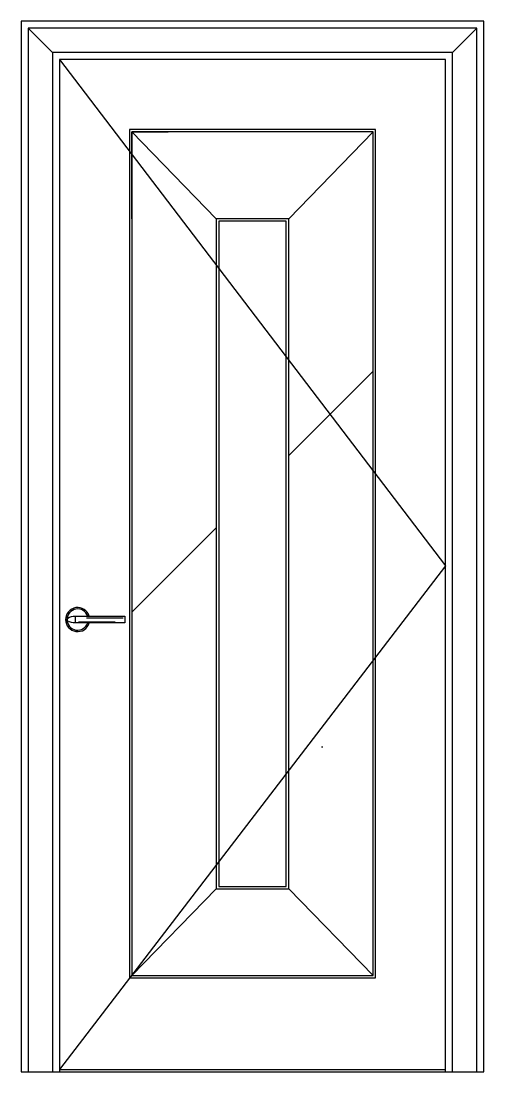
# Model space of a CAD drawing. Header units: metres. Extents: x -4665 to -3705, y 0 to 2180.
import ezdxf

# ---------------------------------------------------------------- set-up
doc = ezdxf.new("R2010")
doc.units = ezdxf.units.M
for name, color, linetype in [('2', 2, 'Continuous'), ('3', 3, 'Continuous'), ('4', 4, 'Continuous'), ('7', 7, 'Continuous'), ('BH', 3, 'Continuous')]:
    doc.layers.add(name, color=color, linetype=linetype)

msp = doc.modelspace()

# ---------------------------------------------------------------- hatches: boundary and pattern name
at = {"layer": 'BH'}
h = msp.add_hatch(dxfattribs=at)
h.set_pattern_fill('SACNCR', scale=400)
h.paths.add_polyline_path([(-3934.69, 1950), (-4109.69, 1770), (-4109.69, 380), (-3934.69, 200)])
h.paths.add_polyline_path([(-4259.69, 1770), (-4434.69, 1950), (-4434.69, 1770), (-4434.69, 200), (-4259.69, 380)])
h = msp.add_hatch(dxfattribs=at)
h.set_pattern_fill('SACNCR', scale=400)
h.paths.add_polyline_path([(-3934.69, 1950), (-4434.69, 1950), (-4259.69, 1770), (-4109.69, 1770)])
h = msp.add_hatch(dxfattribs=at)
h.set_pattern_fill('SACNCR', scale=400)
h.paths.add_polyline_path([(-4434.69, 200), (-3934.69, 200), (-4109.69, 380), (-4259.69, 380)])

# ---------------------------------------------------------------- linework, layer by layer
at = {"layer": '2'}
for p, q in [((-4664.69, 0), (-3704.69, 0)), ((-4584.69, 0), (-3784.69, 0))]:
    msp.add_line(p, q, dxfattribs=at)
at = {"layer": '3'}
for p, q in [((-4599.69, 2115), (-4649.69, 2165)), ((-3769.69, 2115), (-3719.69, 2165)), ((-4528.98, 942.32), (-4453.1, 942.32)), ((-4545.62, 933.8), (-4469.74, 933.8)), ((-4584.69, 5), (-3784.69, 5))]:
    msp.add_line(p, q, dxfattribs=at)
for points in [[(-3719.69, 0), (-3719.69, 2165), (-4649.69, 2165), (-4649.69, 0)], [(-3769.69, 0), (-3769.69, 2115), (-4599.69, 2115), (-4599.69, 0)], [(-4584.69, 2100), (-3784.69, 1050), (-4584.69, 5)]]:
    msp.add_lwpolyline(points, dxfattribs=at)
msp.add_arc((-4547.25, 938.45), 22, 18.64, 341.53, dxfattribs=at)
at = {"layer": '4'}
msp.add_lwpolyline([(-3704.69, 0), (-3704.69, 2180), (-4664.69, 2180), (-4664.69, 0)], dxfattribs=at)
at = {"layer": '7'}
msp.add_line((-4552.25, 945.48), (-4552.25, 931.48), dxfattribs=at)
for points in [[(-3784.69, 0), (-3784.69, 2100), (-4584.69, 2100), (-4584.69, 0)], [(-3784.69, 0), (-3784.69, 2100), (-4584.69, 2100), (-4584.69, 0)], [(-3934.69, 200), (-3934.69, 1950), (-4434.69, 1950), (-4434.69, 200), (-3934.69, 200)], [(-4434.69, 1770), (-4434.69, 1770), (-4434.69, 1950), (-4359.69, 1950)]]:
    msp.add_lwpolyline(points, dxfattribs=at)
for points in [[(-3929.69, 195), (-3929.69, 1955), (-4439.69, 1955), (-4439.69, 195)], [(-4259.69, 380), (-4109.69, 380), (-4109.69, 1770), (-4259.69, 1770)], [(-4254.69, 385), (-4114.69, 385), (-4114.69, 1765), (-4254.69, 1765)]]:
    msp.add_lwpolyline(points, close=True, dxfattribs=at)
msp.add_lwpolyline([(-4569.25, 938.42, -0.26), (-4567.46, 941.65, -0.14), (-4552.25, 945.48), (-4449.25, 945.48), (-4449.25, 931.48), (-4552.25, 931.48, -0.14), (-4567.46, 935.32, -0.26), (-4569.25, 938.55)], format="xyb", dxfattribs=at)
msp.add_arc((-4547.25, 938.45), 25, 16.33, 343.81, dxfattribs=at)
at = {"layer": 'BH'}
for p, q in [((-4259.69, 1770), (-4434.69, 1950)), ((-4109.69, 1770), (-3934.69, 1950)), ((-4259.69, 380), (-4434.69, 200)), ((-4109.69, 380), (-3934.69, 200))]:
    msp.add_line(p, q, dxfattribs=at)

doc.saveas('drawing.dxf')
